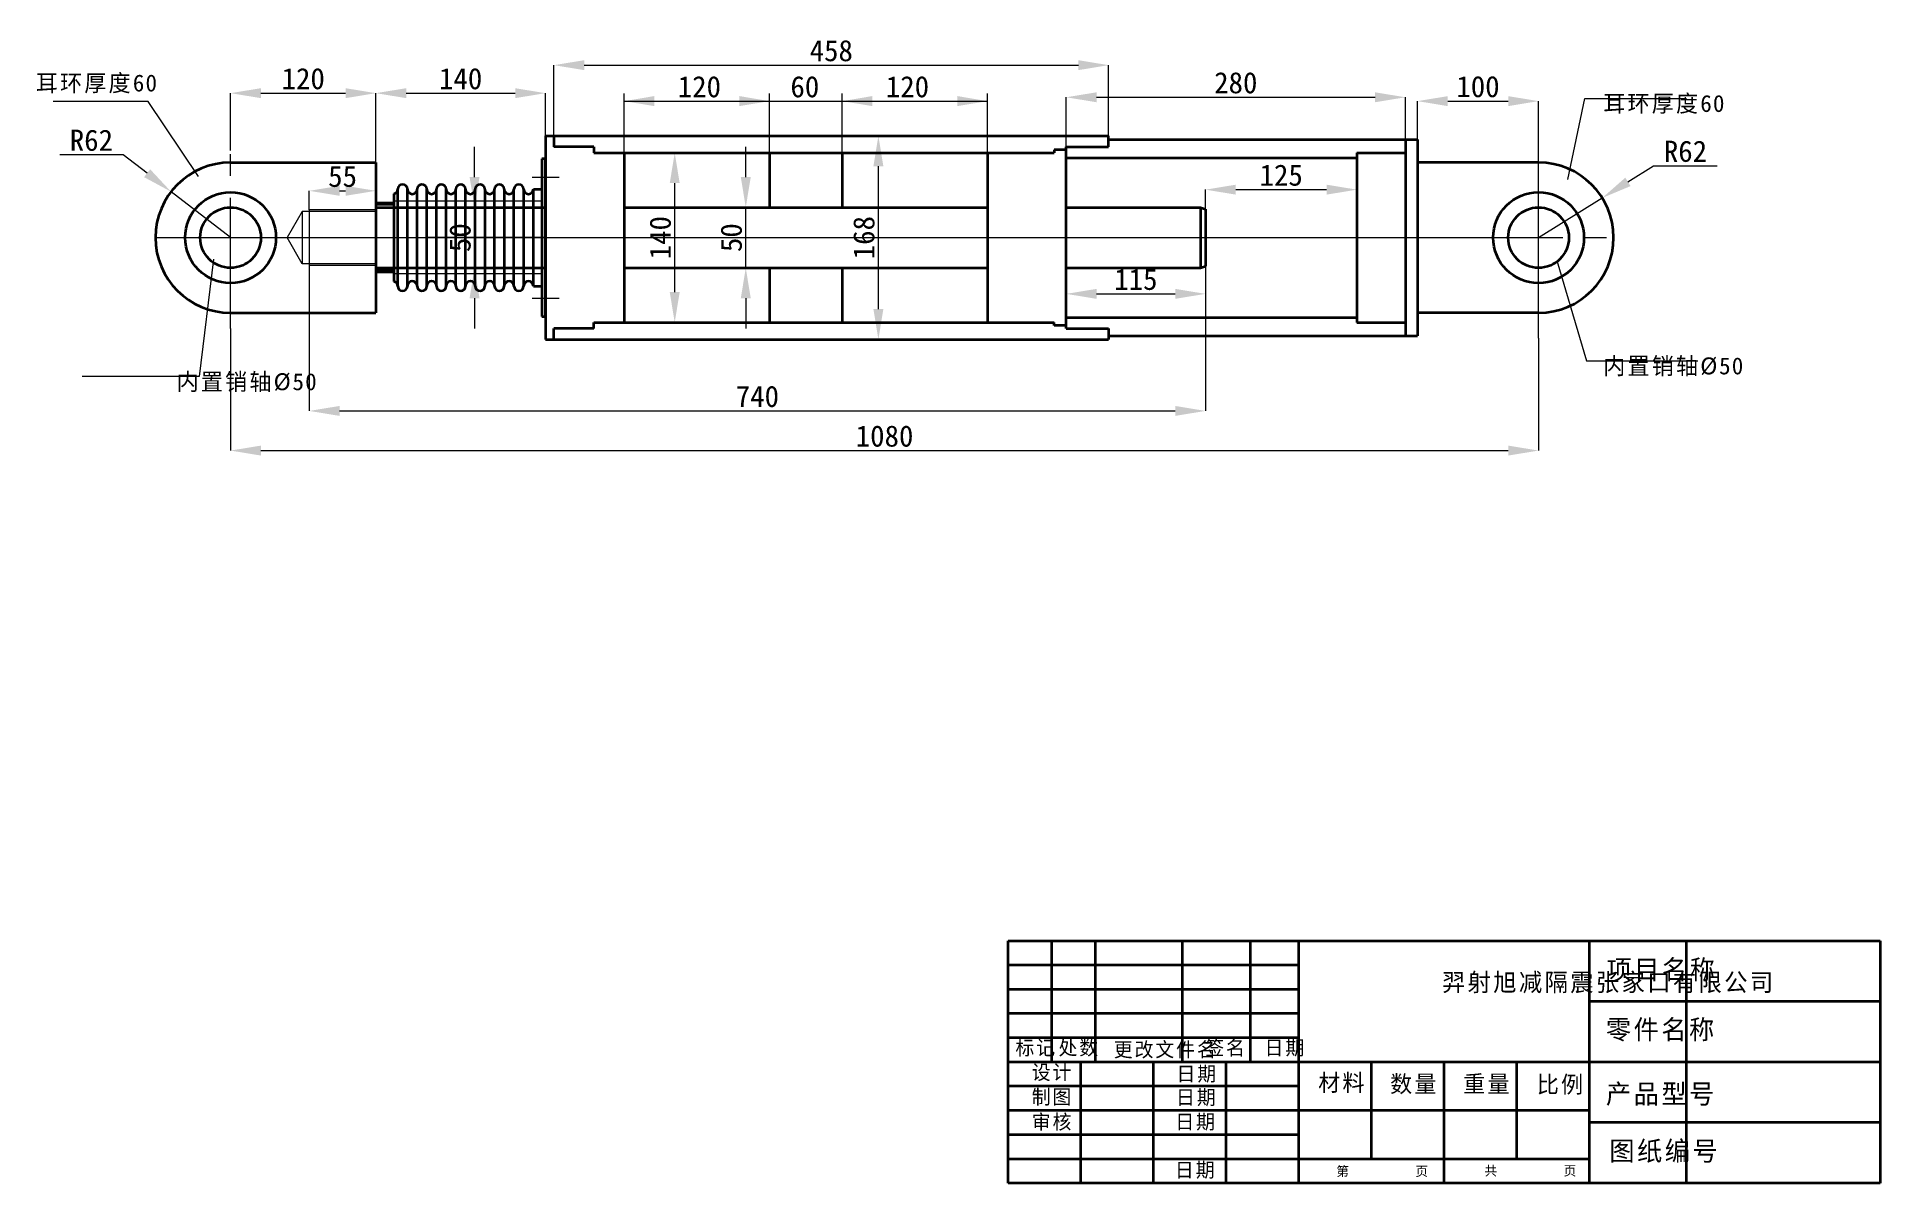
# Model space of a CAD drawing. Header units: millimetres. Extents: x -160 to 1362, y -781 to 166.
import ezdxf

# ---------------------------------------------------------------- set-up
doc = ezdxf.new("R2010")
doc.units = ezdxf.units.MM
doc.linetypes.add('点画线', pattern=[162, 108, -18, 18, -18, 0, 0])
doc.layers.get('0').update_dxf_attribs({"lineweight": 18})
for name, color, linetype, lineweight in [('中心线', 1, 'Continuous', 15), ('中心线层', 1, '点画线', 18), ('剖面线层', 4, 'Continuous', 18), ('尺寸线层', 3, 'Continuous', 18), ('粗实线层', 7, 'Continuous', 35), ('细实线层', 7, 'Continuous', 18), ('虚线', 4, 'Continuous', 15)]:
    doc.layers.add(name, color=color, linetype=linetype, lineweight=lineweight)
doc.dimstyles.new('CUSTOM_DIMSTYLE', dxfattribs={"dimscale": 5, "dimtxt": 3.5, "dimasz": 5, "dimexe": 1.25, "dimexo": 0, "dimtad": 1, "dimdsep": 46, "dimtxsty": 'Standard', "dimcen": 2.5, "dimdle": 10, "dimclrd": 3, "dimadec": 3, "dimazin": 3, "dimtfac": 1, "dimtmove": 0, "dimatfit": 3, "dimfxl": 1, "dimtolj": 1, "dimarcsym": 0})

# ---------------------------------------------------------------- blocks, each defined once
blk = doc.blocks.new('_CLOSEDFILLED')
at = {"linetype": 'ByBlock'}
blk.add_hatch(color=0, dxfattribs=at).paths.add_polyline_path([(-1, 0.164), (0, 0), (-1, -0.164)], flags=0)
blk = doc.blocks.new('*X2')
at = {"layer": '尺寸线层'}
for p, q in [((0, 72), (0, 119.285)), ((120, 62), (120, 119.285))]:
    blk.add_line(p, q, dxfattribs=at)
at = {"layer": '尺寸线层', "color": 3, "lineweight": 0}
blk.add_line((25, 119.285), (95, 119.285), dxfattribs=at)
at = {"layer": '尺寸线层', "color": 3, "xscale": 25, "yscale": 25, "rotation": 180}
blk.add_blockref('_CLOSEDFILLED', (0, 119.285), dxfattribs=at)
at = {"layer": '尺寸线层', "color": 3, "xscale": 25, "yscale": 25}
blk.add_blockref('_CLOSEDFILLED', (120, 119.285), dxfattribs=at)
at = {"layer": '尺寸线层', "insert": (60, 131.16), "char_height": 17.5, "width": 66.87151, "attachment_point": 5}
blk.add_mtext('120', dxfattribs=at)
blk = doc.blocks.new('*X4')
at = {"layer": '尺寸线层', "color": 0}
for p, q in [((0, 0), (-75.8, 0)), ((2.7, 0), (0, 0)), ((0, 0), (0, 0))]:
    blk.add_line(p, q, dxfattribs=at)
at = {"layer": '尺寸线层', "color": 0, "linetype": 'Continuous'}
blk.add_line((44.2, -62.1), (2.7, 0), dxfattribs=at)
at = {"layer": '尺寸线层', "color": 0, "insert": (-90.2, 22.2), "char_height": 14, "width": 206.324, "attachment_point": 1}
blk.add_mtext('{\\T1.1;耳环厚度60}', dxfattribs=at)
blk = doc.blocks.new('*X5')
at = {"layer": '尺寸线层', "color": 0, "linetype": 'Continuous'}
blk.add_line((23.4, 96.935), (11.589, 0), dxfattribs=at)
at = {"layer": '尺寸线层', "color": 0}
for p, q in [((0, 0), (-85.032, 0)), ((11.589, 0), (0, 0)), ((0, 0), (0, 0))]:
    blk.add_line(p, q, dxfattribs=at)
at = {"layer": '尺寸线层', "color": 0, "insert": (-7, 2.8), "char_height": 14, "width": 233.97989, "attachment_point": 1}
blk.add_mtext('{\\T1.1;内置销轴%%C50}', dxfattribs=at)
blk = doc.blocks.new('*X6')
at = {"layer": '尺寸线层', "color": 0, "linetype": 'Continuous'}
blk.add_line((-22.182, -66.953), (-8.191, 0), dxfattribs=at)
at = {"layer": '尺寸线层', "color": 0}
for p, q in [((-8.191, 0), (0, 0)), ((0, 0), (75.809, 0)), ((0, 0), (0, 0))]:
    blk.add_line(p, q, dxfattribs=at)
at = {"layer": '尺寸线层', "color": 0, "insert": (7, 2.8), "char_height": 14, "width": 206.32402, "attachment_point": 1}
blk.add_mtext('{\\T1.1;耳环厚度60}', dxfattribs=at)
blk = doc.blocks.new('*X7')
at = {"layer": '尺寸线层', "color": 0, "linetype": 'Continuous'}
blk.add_line((-31.406, 82.942), (-6.927, 0), dxfattribs=at)
at = {"layer": '尺寸线层', "color": 0}
for p, q in [((-6.927, 0), (0, 0)), ((0, 0), (85.032, 0)), ((0, 0), (0, 0))]:
    blk.add_line(p, q, dxfattribs=at)
at = {"layer": '尺寸线层', "color": 0, "insert": (7, 2.8), "char_height": 14, "width": 233.97989, "attachment_point": 1}
blk.add_mtext('{\\T1.1;内置销轴%%C50}', dxfattribs=at)
blk = doc.blocks.new('*X8')
at = {"layer": '尺寸线层'}
for p, q in [((690, 66), (690, 115.899)), ((970, 81), (970, 115.899))]:
    blk.add_line(p, q, dxfattribs=at)
at = {"layer": '尺寸线层', "color": 3, "lineweight": 0}
blk.add_line((715, 115.899), (945, 115.899), dxfattribs=at)
at = {"layer": '尺寸线层', "color": 3, "xscale": 25, "yscale": 25, "rotation": 180}
blk.add_blockref('_CLOSEDFILLED', (690, 115.899), dxfattribs=at)
at = {"layer": '尺寸线层', "color": 3, "xscale": 25, "yscale": 25}
blk.add_blockref('_CLOSEDFILLED', (970, 115.899), dxfattribs=at)
at = {"layer": '尺寸线层', "insert": (830, 127.774), "char_height": 17.5, "width": 70, "attachment_point": 5}
blk.add_mtext('280', dxfattribs=at)
blk = doc.blocks.new('*X9')
at = {"layer": '尺寸线层'}
for p, q in [((344.526, 70), (366.737, 70)), ((342.08, -70), (366.737, -70))]:
    blk.add_line(p, q, dxfattribs=at)
at = {"layer": '尺寸线层', "color": 3, "lineweight": 0}
blk.add_line((366.737, -45), (366.737, 45), dxfattribs=at)
at = {"layer": '尺寸线层', "color": 3, "xscale": 25, "yscale": 25}
for p, rotation in [((366.737, 70), 90), ((366.737, -70), 270)]:
    blk.add_blockref('_CLOSEDFILLED', p, dxfattribs=dict(at, rotation=rotation))
at = {"layer": '尺寸线层', "insert": (354.862, 0), "char_height": 17.5, "width": 66.87151, "attachment_point": 5, "rotation": 90}
blk.add_mtext('140', dxfattribs=at)
blk = doc.blocks.new('*X10')
at = {"layer": '尺寸线层'}
for p, q in [((690, -30), (690, -46.416)), ((805, -23.544), (805, -46.416))]:
    blk.add_line(p, q, dxfattribs=at)
at = {"layer": '尺寸线层', "color": 3, "lineweight": 0}
blk.add_line((715, -46.416), (780, -46.416), dxfattribs=at)
at = {"layer": '尺寸线层', "color": 3, "xscale": 25, "yscale": 25, "rotation": 180}
blk.add_blockref('_CLOSEDFILLED', (690, -46.416), dxfattribs=at)
at = {"layer": '尺寸线层', "color": 3, "xscale": 25, "yscale": 25}
blk.add_blockref('_CLOSEDFILLED', (805, -46.416), dxfattribs=at)
at = {"layer": '尺寸线层', "insert": (747.5, -34.541), "char_height": 17.5, "width": 66.28492, "attachment_point": 5}
blk.add_mtext('115', dxfattribs=at)
blk = doc.blocks.new('*X11')
at = {"layer": '尺寸线层'}
for p, q in [((0, -75), (0, -175.807)), ((1080, -83), (1080, -175.807))]:
    blk.add_line(p, q, dxfattribs=at)
at = {"layer": '尺寸线层', "color": 3, "lineweight": 0}
blk.add_line((25, -175.807), (1055, -175.807), dxfattribs=at)
at = {"layer": '尺寸线层', "color": 3, "xscale": 25, "yscale": 25, "rotation": 180}
blk.add_blockref('_CLOSEDFILLED', (0, -175.807), dxfattribs=at)
at = {"layer": '尺寸线层', "color": 3, "xscale": 25, "yscale": 25}
blk.add_blockref('_CLOSEDFILLED', (1080, -175.807), dxfattribs=at)
at = {"layer": '尺寸线层', "insert": (540, -163.932), "char_height": 17.5, "width": 91.89944, "attachment_point": 5}
blk.add_mtext('1080', dxfattribs=at)
blk = doc.blocks.new('*X12')
at = {"layer": '尺寸线层'}
for p, q in [((65, 23), (65, 38.661)), ((120, 8.991), (120, 38.661))]:
    blk.add_line(p, q, dxfattribs=at)
at = {"layer": '尺寸线层', "color": 3, "lineweight": 0}
blk.add_line((90, 38.661), (95, 38.661), dxfattribs=at)
at = {"layer": '尺寸线层', "color": 3, "xscale": 25, "yscale": 25, "rotation": 180}
blk.add_blockref('_CLOSEDFILLED', (65, 38.661), dxfattribs=at)
at = {"layer": '尺寸线层', "color": 3, "xscale": 25, "yscale": 25}
blk.add_blockref('_CLOSEDFILLED', (120, 38.661), dxfattribs=at)
at = {"layer": '尺寸线层', "insert": (92.5, 50.536), "char_height": 17.5, "width": 43.99441, "attachment_point": 5}
blk.add_mtext('55', dxfattribs=at)
blk = doc.blocks.new('*X13')
at = {"layer": '尺寸线层'}
for p, q in [((540.924, 84), (534.9, 84)), ((530.884, -84), (534.9, -84))]:
    blk.add_line(p, q, dxfattribs=at)
at = {"layer": '尺寸线层', "color": 3, "lineweight": 0}
blk.add_line((534.9, -59), (534.9, 59), dxfattribs=at)
at = {"layer": '尺寸线层', "color": 3, "xscale": 25, "yscale": 25}
for p, rotation in [((534.9, 84), 90), ((534.9, -84), 270)]:
    blk.add_blockref('_CLOSEDFILLED', p, dxfattribs=dict(at, rotation=rotation))
at = {"layer": '尺寸线层', "insert": (523.025, 0), "char_height": 17.5, "width": 66.48045, "attachment_point": 5, "rotation": 90}
blk.add_mtext('168', dxfattribs=at)
blk = doc.blocks.new('*X14')
at = {"layer": '尺寸线层'}
for p, q in [((120, 62), (120, 119.285)), ((260, 84), (260, 119.285))]:
    blk.add_line(p, q, dxfattribs=at)
at = {"layer": '尺寸线层', "color": 3, "lineweight": 0}
blk.add_line((145, 119.285), (235, 119.285), dxfattribs=at)
at = {"layer": '尺寸线层', "color": 3, "xscale": 25, "yscale": 25, "rotation": 180}
blk.add_blockref('_CLOSEDFILLED', (120, 119.285), dxfattribs=at)
at = {"layer": '尺寸线层', "color": 3, "xscale": 25, "yscale": 25}
blk.add_blockref('_CLOSEDFILLED', (260, 119.285), dxfattribs=at)
at = {"layer": '尺寸线层', "insert": (190, 131.16), "char_height": 17.5, "width": 66.87151, "attachment_point": 5}
blk.add_mtext('140', dxfattribs=at)
blk = doc.blocks.new('*X15')
at = {"layer": '尺寸线层'}
for p, q in [((267, 84), (267, 142.41)), ((725, 84), (725, 142.41))]:
    blk.add_line(p, q, dxfattribs=at)
at = {"layer": '尺寸线层', "color": 3, "lineweight": 0}
blk.add_line((292, 142.41), (700, 142.41), dxfattribs=at)
at = {"layer": '尺寸线层', "color": 3, "xscale": 25, "yscale": 25, "rotation": 180}
blk.add_blockref('_CLOSEDFILLED', (267, 142.41), dxfattribs=at)
at = {"layer": '尺寸线层', "color": 3, "xscale": 25, "yscale": 25}
blk.add_blockref('_CLOSEDFILLED', (725, 142.41), dxfattribs=at)
at = {"layer": '尺寸线层', "insert": (496, 154.285), "char_height": 17.5, "width": 70.39106, "attachment_point": 5}
blk.add_mtext('458', dxfattribs=at)
blk = doc.blocks.new('*X16')
at = {"layer": '尺寸线层'}
for p, q in [((805, 16.923), (805, 39.623)), ((930, 7.171), (930, 39.623))]:
    blk.add_line(p, q, dxfattribs=at)
at = {"layer": '尺寸线层', "color": 3, "lineweight": 0}
blk.add_line((830, 39.623), (905, 39.623), dxfattribs=at)
at = {"layer": '尺寸线层', "color": 3, "xscale": 25, "yscale": 25, "rotation": 180}
blk.add_blockref('_CLOSEDFILLED', (805, 39.623), dxfattribs=at)
at = {"layer": '尺寸线层', "color": 3, "xscale": 25, "yscale": 25}
blk.add_blockref('_CLOSEDFILLED', (930, 39.623), dxfattribs=at)
at = {"layer": '尺寸线层', "insert": (867.5, 51.498), "char_height": 17.5, "width": 66.28492, "attachment_point": 5}
blk.add_mtext('125', dxfattribs=at)
blk = doc.blocks.new('*X17')
at = {"layer": '尺寸线层'}
for p, q in [((65, -23), (65, -143.063)), ((805, -23.544), (805, -143.063))]:
    blk.add_line(p, q, dxfattribs=at)
at = {"layer": '尺寸线层', "color": 3, "lineweight": 0}
blk.add_line((90, -143.063), (780, -143.063), dxfattribs=at)
at = {"layer": '尺寸线层', "color": 3, "xscale": 25, "yscale": 25, "rotation": 180}
blk.add_blockref('_CLOSEDFILLED', (65, -143.063), dxfattribs=at)
at = {"layer": '尺寸线层', "color": 3, "xscale": 25, "yscale": 25}
blk.add_blockref('_CLOSEDFILLED', (805, -143.063), dxfattribs=at)
at = {"layer": '尺寸线层', "insert": (435, -131.188), "char_height": 17.5, "width": 69.41341, "attachment_point": 5}
blk.add_mtext('740', dxfattribs=at)
blk = doc.blocks.new('*X18')
at = {"layer": '尺寸线层'}
for p, q in [((980, 0), (980, 112.718)), ((1080, 0), (1080, 112.718))]:
    blk.add_line(p, q, dxfattribs=at)
at = {"layer": '尺寸线层', "color": 3, "lineweight": 0}
blk.add_line((1005, 112.718), (1055, 112.718), dxfattribs=at)
at = {"layer": '尺寸线层', "color": 3, "xscale": 25, "yscale": 25, "rotation": 180}
blk.add_blockref('_CLOSEDFILLED', (980, 112.718), dxfattribs=at)
at = {"layer": '尺寸线层', "color": 3, "xscale": 25, "yscale": 25}
blk.add_blockref('_CLOSEDFILLED', (1080, 112.718), dxfattribs=at)
at = {"layer": '尺寸线层', "insert": (1030, 124.593), "char_height": 17.5, "width": 66.87151, "attachment_point": 5}
blk.add_mtext('100', dxfattribs=at)
blk = doc.blocks.new('*X19')
at = {"layer": '尺寸线层', "color": 3, "lineweight": 0}
for p, q in [((201.475, 50), (201.475, 75)), ((201.475, -25), (201.475, 25)), ((201.475, -50), (201.475, -75))]:
    blk.add_line(p, q, dxfattribs=at)
at = {"layer": '尺寸线层'}
for p, q in [((218.694, 25), (201.475, 25)), ((178, -25), (201.475, -25))]:
    blk.add_line(p, q, dxfattribs=at)
at = {"layer": '尺寸线层', "color": 3, "xscale": 25, "yscale": 25}
for p, rotation in [((201.475, 25), 270), ((201.475, -25), 90)]:
    blk.add_blockref('_CLOSEDFILLED', p, dxfattribs=dict(at, rotation=rotation))
at = {"layer": '尺寸线层', "insert": (189.6, 0), "char_height": 17.5, "width": 44.58101, "attachment_point": 5, "rotation": 90}
blk.add_mtext('50', dxfattribs=at)
blk = doc.blocks.new('*X20')
at = {"layer": '尺寸线层', "color": 3, "lineweight": 0}
for p, q in [((1153.8, 46.1), (1175, 59.3)), ((1175, 59.3), (1227.5, 59.3)), ((1080, 0), (1132.6, 32.8))]:
    blk.add_line(p, q, dxfattribs=at)
at = {"layer": '尺寸线层', "color": 3, "xscale": 25, "yscale": 25, "rotation": 211.9689999999999}
blk.add_blockref('_CLOSEDFILLED', (1132.6, 32.8), dxfattribs=at)
at = {"layer": '尺寸线层', "insert": (1201.3, 71.2), "char_height": 17.5, "width": 70.391, "attachment_point": 5}
blk.add_mtext('R62', dxfattribs=at)
blk = doc.blocks.new('*X21')
at = {"layer": '尺寸线层', "color": 3, "lineweight": 0}
for p, q in [((-88.6, 68.5), (-141.1, 68.5)), ((-68.8, 53.2), (-88.6, 68.5)), ((0, 0), (-49.1, 37.9))]:
    blk.add_line(p, q, dxfattribs=at)
at = {"layer": '尺寸线层', "color": 3, "xscale": 25, "yscale": 25, "rotation": 322.314}
blk.add_blockref('_CLOSEDFILLED', (-49.1, 37.9), dxfattribs=at)
at = {"layer": '尺寸线层', "insert": (-114.9, 80.3), "char_height": 17.5, "width": 70.391, "attachment_point": 5}
blk.add_mtext('R62', dxfattribs=at)
blk = doc.blocks.new('*X22')
at = {"layer": '尺寸线层', "color": 3, "lineweight": 0}
for p, q in [((425.404, 50), (425.404, 75)), ((425.404, -25), (425.404, 25)), ((425.404, -50), (425.404, -75))]:
    blk.add_line(p, q, dxfattribs=at)
at = {"layer": '尺寸线层'}
for p, q in [((445, 25), (425.404, 25)), ((445, -25), (425.404, -25))]:
    blk.add_line(p, q, dxfattribs=at)
at = {"layer": '尺寸线层', "color": 3, "xscale": 25, "yscale": 25}
for p, rotation in [((425.404, 25), 270), ((425.404, -25), 90)]:
    blk.add_blockref('_CLOSEDFILLED', p, dxfattribs=dict(at, rotation=rotation))
at = {"layer": '尺寸线层', "insert": (413.529, 0), "char_height": 17.5, "width": 44.58101, "attachment_point": 5, "rotation": 90}
blk.add_mtext('50', dxfattribs=at)
blk = doc.blocks.new('*X23')
at = {"layer": '尺寸线层', "linetype": 'Continuous'}
for points in [[(325, 112.7), (350, 116.9), (350, 108.6)], [(445, 112.7), (420, 116.9), (420, 108.6)]]:
    blk.add_hatch(color=3, dxfattribs=at).paths.add_polyline_path(points, flags=0)
at = {"layer": '尺寸线层', "color": 0, "linetype": 'Continuous'}
for p, q in [((325, 70), (325, 119)), ((445, 70), (445, 119))]:
    blk.add_line(p, q, dxfattribs=at)
at = {"layer": '尺寸线层', "color": 3, "linetype": 'Continuous'}
blk.add_line((325, 112.7), (445, 112.7), dxfattribs=at)
at = {"layer": '尺寸线层', "color": 0, "insert": (387.1, 124.5), "char_height": 17.5, "width": 66.872, "attachment_point": 5}
blk.add_mtext('120', dxfattribs=at)
blk = doc.blocks.new('*X24')
at = {"layer": '尺寸线层', "linetype": 'Continuous'}
for points in [[(445, 112.7), (420, 116.9), (420, 108.6)], [(505, 112.7), (530, 116.9), (530, 108.6)]]:
    blk.add_hatch(color=3, dxfattribs=at).paths.add_polyline_path(points, flags=0)
at = {"layer": '尺寸线层', "color": 3, "linetype": 'Continuous'}
blk.add_line((395, 112.7), (555, 112.7), dxfattribs=at)
at = {"layer": '尺寸线层', "color": 0, "linetype": 'Continuous'}
for p, q in [((445, 70), (445, 119)), ((505, 70), (505, 119))]:
    blk.add_line(p, q, dxfattribs=at)
at = {"layer": '尺寸线层', "color": 0, "insert": (474.2, 124.5), "char_height": 17.5, "width": 45.168, "attachment_point": 5}
blk.add_mtext('60', dxfattribs=at)
blk = doc.blocks.new('*X25')
at = {"layer": '尺寸线层', "linetype": 'Continuous'}
for points in [[(505, 112.7), (530, 116.9), (530, 108.6)], [(625, 112.7), (600, 116.9), (600, 108.6)]]:
    blk.add_hatch(color=3, dxfattribs=at).paths.add_polyline_path(points, flags=0)
at = {"layer": '尺寸线层', "color": 0, "linetype": 'Continuous'}
for p, q in [((505, 70), (505, 119)), ((625, 70), (625, 119))]:
    blk.add_line(p, q, dxfattribs=at)
at = {"layer": '尺寸线层', "color": 3, "linetype": 'Continuous'}
blk.add_line((505, 112.7), (625, 112.7), dxfattribs=at)
at = {"layer": '尺寸线层', "color": 0, "insert": (558.9, 124.5), "char_height": 17.5, "width": 66.872, "attachment_point": 5}
blk.add_mtext('120', dxfattribs=at)

msp = doc.modelspace()

# ---------------------------------------------------------------- linework, layer by layer
at = {"layer": '中心线'}
msp.add_line((-62, 0), (992, 0), dxfattribs=at)
at = {"layer": '中心线层'}
for p, q in [((1080, -83), (1080, 83)), ((0, -75), (0, 75)), ((249.167, 50), (271.261, 50)), ((260, 0), (162, 0)), ((992, 0), (1145, 0)), ((249.167, -50), (271.261, -50))]:
    msp.add_line(p, q, dxfattribs=at)
at = {"layer": '剖面线层'}
for p, q in [((257, 30), (135, 30)), ((257, -30), (135, -30))]:
    msp.add_line(p, q, dxfattribs=at)
at = {"layer": '粗实线层'}
for p, q in [((260, 84), (725, 84)), ((260, 84), (260, -84)), ((267, 84), (267, 75)), ((725, 75), (725, 84)), ((725, 81), (980, 81)), ((970, 81), (970, -81)), ((980, 81), (980, -81)), ((0, 62), (120, 62)), ((120, 62), (120, -62)), ((300, 75), (267, 75)), ((300, 75), (300, 70)), ((300, 70), (680, 70)), ((325, 70), (325, -70)), ((445, 70), (445, 25)), ((505, 70), (505, 25)), ((625, 70), (625, -70)), ((690, 72.5), (680, 72.5)), ((680, 72.5), (680, 70)), ((690, -75), (690, 75)), ((690, 75), (725, 75)), ((690, 66), (930, 66)), ((930, 70), (930, -70)), ((930, 70), (970, 70)), ((1080, 62), (980, 62)), ((120, 25), (260, 25)), ((325, 25), (625, 25)), ((690, 25), (801, 25)), ((801, 25), (805, 23.544)), ((801, 25), (801, -25)), ((805, 23.544), (805, -23.544)), ((120, -25), (260, -25)), ((325, -25), (625, -25)), ((445, -25), (445, -70)), ((505, -25), (505, -70)), ((690, -25), (801, -25)), ((801, -25), (805, -23.544)), ((0, -62), (120, -62)), ((300, -75), (267, -75)), ((267, -84), (267, -75)), ((300, -70), (680, -70)), ((300, -75), (300, -70)), ((680, -72.5), (680, -70)), ((690, -72.5), (680, -72.5)), ((690, -66), (930, -66)), ((690, -75), (725, -75)), ((725, -75), (725, -84)), ((930, -70), (970, -70)), ((1080, -62), (980, -62)), ((260, -84), (725, -84)), ((725, -81), (980, -81)), ((642.038, -580.621), (1362.038, -580.621)), ((642.038, -780.621), (642.038, -580.621)), ((678.038, -680.621), (678.038, -580.621)), ((714.038, -680.621), (714.038, -580.621)), ((786.038, -680.621), (786.038, -580.621)), ((842.038, -680.621), (842.038, -580.621)), ((882.038, -780.621), (882.038, -580.621)), ((1122.038, -780.621), (1122.038, -580.621)), ((1202.038, -780.621), (1202.038, -580.621)), ((1362.038, -580.621), (1362.038, -780.621)), ((882.038, -600.621), (642.038, -600.621)), ((882.038, -620.621), (642.038, -620.621)), ((1362.038, -630.621), (1122.038, -630.621)), ((882.038, -640.621), (642.038, -640.621)), ((882.038, -660.621), (642.038, -660.621)), ((1122.038, -680.621), (642.038, -680.621)), ((702.038, -780.621), (702.038, -680.621)), ((762.038, -780.621), (762.038, -680.621)), ((822.038, -780.621), (822.038, -680.621)), ((942.038, -760.621), (942.038, -680.621)), ((1002.038, -780.621), (1002.038, -680.621)), ((1062.038, -760.621), (1062.038, -680.621)), ((1362.038, -680.621), (1122.038, -680.621)), ((882.038, -700.621), (642.038, -700.621)), ((1122.038, -720.621), (642.038, -720.621)), ((882.038, -740.621), (642.038, -740.621)), ((1362.038, -730.621), (1122.038, -730.621)), ((642.038, -760.621), (1122.038, -760.621)), ((1362.038, -780.621), (642.038, -780.621))]:
    msp.add_line(p, q, dxfattribs=at)
at = {"layer": '粗实线层', "color": 2}
for p, q in [((260, 65), (257, 65)), ((257, 65), (257, -65)), ((260, -65), (260, 65)), ((135, -36.127), (135, 36.127)), ((138, -40), (138, 40)), ((146, -40), (146, 40)), ((154, -40), (154, 40)), ((162, -40), (162, 40)), ((170, -40), (170, 40)), ((178, -40), (178, 40)), ((186, -40), (186, 40)), ((194, -40), (194, 40)), ((202, -40), (202, 40)), ((210, 40), (210, -40)), ((218, -40), (218, 40)), ((226, 40), (226, -40)), ((234, -40), (234, 40)), ((242, 40), (242, -40)), ((250, 40), (257, 40)), ((250, -40), (250, 40)), ((135, 28.5), (120, 28.5)), ((135, 27.5), (120, 27.5)), ((135, -27.5), (120, -27.5)), ((135, -28.5), (120, -28.5)), ((250, -40), (257, -40)), ((257, -65), (260, -65))]:
    msp.add_line(p, q, dxfattribs=at)
at = {"layer": '粗实线层'}
for centre, radius in [((0, 0), 37.5), ((1080, 0), 37.5), ((0, 0), 25), ((1080, 0), 25)]:
    msp.add_circle(centre, radius, dxfattribs=at)
for centre, start, end in [((0, 0), 90, 270), ((1080, 0), 270, 90)]:
    msp.add_arc(centre, 62, start, end, dxfattribs=at)
at = {"layer": '粗实线层', "color": 2}
for centre, start, end in [((134, 40), 284.478, 360), ((142, 40), 0, 180), ((150, 40), 180, 0), ((158, 40), 0, 180), ((166, 40), 180, 0), ((174, 40), 0, 180), ((182, 40), 180, 360), ((190, 40), 0, 180), ((198, 40), 180, 360), ((206, 40), 0, 180), ((214, 40), 180, 0), ((222, 40), 0, 180), ((230, 40), 180, 0), ((238, 40), 0, 180), ((246, 40), 180, 360), ((134, -40), 0, 75.522), ((142, -40), 180, 0), ((150, -40), 0, 180), ((158, -40), 180, 0), ((166, -40), 0, 180), ((174, -40), 180, 0), ((182, -40), 0, 180), ((190, -40), 180, 0), ((198, -40), 0, 180), ((206, -40), 180, 0), ((214, -40), 0, 180), ((222, -40), 180, 0), ((230, -40), 0, 180), ((238, -40), 180, 360), ((246, -40), 0, 180)]:
    msp.add_arc(centre, 4, start, end, dxfattribs=at)
at = {"layer": '虚线'}
for p, q in [((59.135, 21.5), (46.722, 0)), ((120, 21.5), (59.135, 21.5)), ((59.135, 21.5), (59.135, -21.5)), ((120, 23), (65, 23)), ((65, 23), (65, -23)), ((59.135, -21.5), (46.722, 0)), ((120, -21.5), (59.135, -21.5)), ((120, -23), (65, -23))]:
    msp.add_line(p, q, dxfattribs=at)

# ---------------------------------------------------------------- block references
at = {"layer": '尺寸线层'}
for name, p in [('*X4', (-70.602, 112.492)), ('*X6', (1126.425, 114.996)), ('*X5', (-37.524, -114.743)), ('*X7', (1126.425, -101.683))]:
    msp.add_blockref(name, p, dxfattribs=at)

# ---------------------------------------------------------------- texts
at = {"layer": '尺寸线层', "color": 7, "insert": (1000.222, -607.356), "char_height": 14.815, "width": 568.69736, "attachment_point": 1}
msp.add_mtext('{\\T1.1;羿射旭减隔震张家口有限公司}', dxfattribs=at)
at = {"layer": '细实线层', "color": 0, "attachment_point": 1}
for s, insert, char_height, width in [('{\\T1.1;项目名称}', (1136.052, -596.303), 16, 185.09944), ('{\\T1.1;零件名称}', (1135.62, -645.776), 16, 185.63575), ('{\\T1.1;标记}', (648.057, -662.799), 12, 67.28045), ('{\\T1.1;处数}', (683.597, -662.799), 12, 66.87821), ('{\\T1.1;更改文件名}', (729.288, -664.334), 12, 172.31732), ('{\\T1.1;签名}', (804.743, -662.799), 12, 64.59888), ('{\\T1.1;日期}', (853.817, -662.799), 12, 60.84469), ('{\\T1.1;设计}', (661.497, -683.107), 12, 67.01229), ('{\\T1.1;日期}', (781.056, -684.311), 12, 60.84469), ('{\\T1.1;材料}', (898.037, -690.611), 14, 79.11955), ('{\\T1.1;数量}', (957.458, -691.686), 14, 78.65028), ('{\\T1.1;重量}', (1017.785, -691.686), 14, 78.8067), ('{\\T1.1;比例}', (1078.57, -692.134), 14, 72.86257), ('{\\T1.1;产品型号}', (1135.62, -698.935), 16, 185.27821), ('{\\T1.1;制图}', (661.497, -703.415), 12, 65.93966), ('{\\T1.1;日期}', (780.658, -703.725), 12, 60.84469), ('{\\T1.1;审核}', (661.576, -724.022), 12, 65.26927), ('{\\T1.1;日期}', (780.06, -723.925), 12, 60.84469), ('{\\T1.1;图纸编号}', (1138.431, -746.062), 16, 180.80894), ('{\\T1.1;日期}', (779.762, -763.695), 12, 60.84469), ('{\\T1.1;第         页}', (912.99, -766.815), 8, 157.31844), ('{\\T1.1;共         页}', (1035.399, -766.392), 8, 157.40782)]:
    msp.add_mtext(s, dxfattribs=dict(at, insert=insert, char_height=char_height, width=width))

# ---------------------------------------------------------------- dimensions: what is measured, and where the dimension line sits
at = {"layer": '尺寸线层'}
for base, p1, p2, picture, middle in [((725, 142.41), (267, 84), (725, 84), '*X15', (496, 154.285)), ((120, 119.285), (0, 72), (120, 62), '*X2', (60, 131.16)), ((260, 119.285), (120, 62), (260, 84), '*X14', (190, 131.16)), ((970, 115.899), (690, 66), (970, 81), '*X8', (830, 127.774)), ((1080, 112.718), (980, 0), (1080, 0), '*X18', (1030, 124.593)), ((120, 38.661), (65, 23), (120, 8.991), '*X12', (92.5, 50.536)), ((930, 39.623), (805, 16.923), (930, 7.171), '*X16', (867.5, 51.498)), ((805, -143.063), (65, -23), (805, -23.544), '*X17', (435, -131.188)), ((805, -46.416), (690, -30), (805, -23.544), '*X10', (747.5, -34.541)), ((1080, -175.807), (0, -75), (1080, -83), '*X11', (540, -163.932))]:
    dim = msp.add_linear_dim(base=base, p1=p1, p2=p2, dimstyle='CUSTOM_DIMSTYLE', override={"dimsah": 1}, dxfattribs=at)
    dim.commit()
    dim.dimension.update_dxf_attribs({"geometry": picture, "text_midpoint": middle})
for base, p1, p2, picture, middle in [((445, 112.718), (325, 70), (445, 70), '*X23', (387.078, 124.544)), ((505, 112.718), (445, 70), (505, 70), '*X24', (474.177, 124.495)), ((625, 112.718), (505, 70), (625, 70), '*X25', (558.86, 124.544))]:
    dim = msp.add_linear_dim(base=base, p1=p1, p2=p2, dimstyle='CUSTOM_DIMSTYLE', override={"dimsah": 1, "dimtzin": 8}, dxfattribs=at)
    dim.commit()
    dim.dimension.update_dxf_attribs({"geometry": picture, "text_midpoint": middle, "dimtype": 160})
for center, mpoint, picture, middle in [((0, 0), (-49.065, 37.903), '*X21', (-114.884, 68.469)), ((1080, 0), (1132.597, 32.827), '*X20', (1201.263, 59.3))]:
    dim = msp.add_radius_dim(center=center, mpoint=mpoint, dimstyle='CUSTOM_DIMSTYLE', override={"dimtoh": 1, "dimpost": 'R<>', "dimsah": 1}, dxfattribs=at)
    dim.commit()
    dim.dimension.update_dxf_attribs({"geometry": picture, "text_midpoint": middle, "dimtype": 164})
for base, p1, p2, picture, middle in [((534.9, 84), (530.884, -84), (540.924, 84), '*X13', (523.025, 0)), ((201.475, 25), (178, -25), (218.694, 25), '*X19', (189.6, 0)), ((366.737, 70), (342.08, -70), (344.526, 70), '*X9', (354.862, 0)), ((425.404, 25), (445, -25), (445, 25), '*X22', (413.529, 0))]:
    dim = msp.add_linear_dim(base=base, p1=p1, p2=p2, angle=90, dimstyle='CUSTOM_DIMSTYLE', override={"dimsah": 1}, dxfattribs=at)
    dim.commit()
    dim.dimension.update_dxf_attribs({"geometry": picture, "text_midpoint": middle})

doc.saveas('drawing.dxf')
